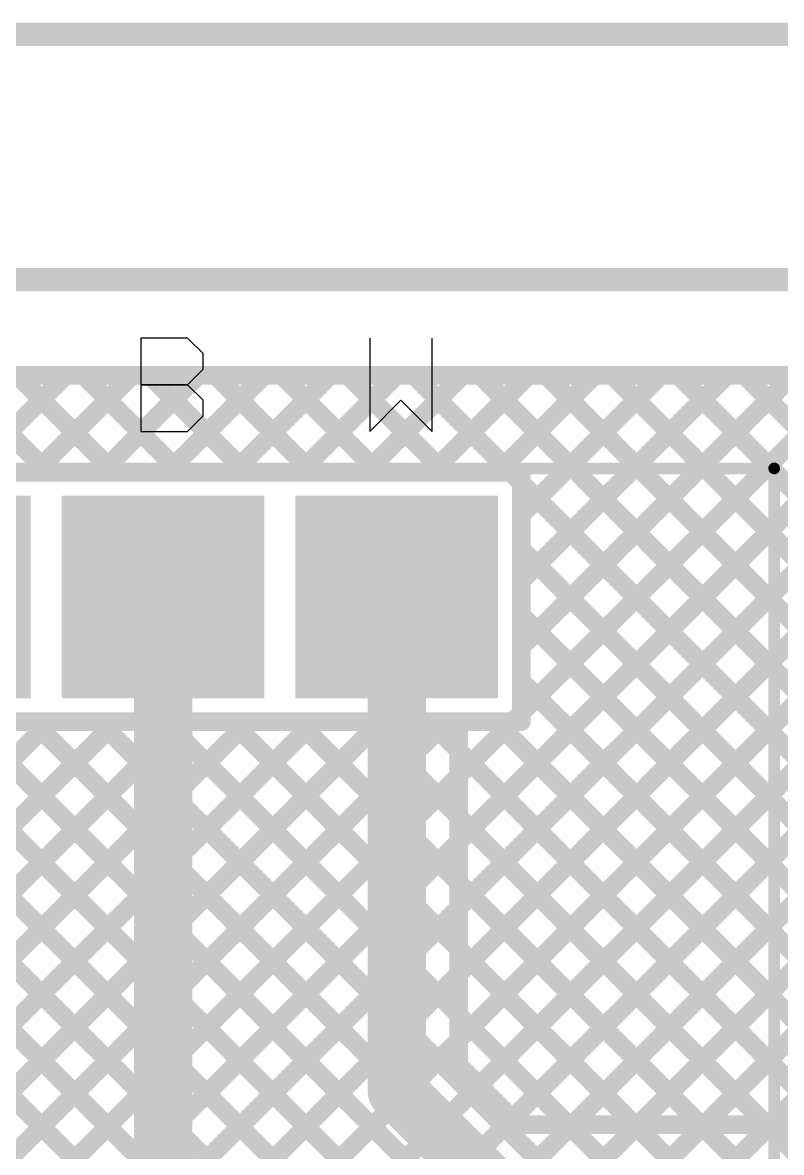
# Model space of a CAD drawing. Header units: millimetres. Extents: x 0.84 to 4.46, y 0.99 to 2.92.
# Drawn here: x 3.6971 to 4.0218, y 2.4214 to 2.905 of the extents above; entities that cross this region are included whole.
import ezdxf

# ---------------------------------------------------------------- set-up
doc = ezdxf.new("R2010")
doc.units = ezdxf.units.MM
doc.header["$MEASUREMENT"] = 0
for name, color, linetype in [('BottomLayer', 5, 'Continuous'), ('BottomSolder', 6, 'Continuous'), ('Mechanical1', 6, 'Continuous'), ('Mechanical2', 216, 'Continuous'), ('MultiLayer', 9, 'Continuous'), ('PadHoleLayer', 156, 'Continuous'), ('TopLayer', 1, 'Continuous'), ('TopOverlay', 2, 'Continuous'), ('TopSolder', 216, 'Continuous')]:
    doc.layers.add(name, color=color, linetype=linetype)

# ---------------------------------------------------------------- blocks, each defined once
blk = doc.blocks.new('ESP8285_1')
at = {"layer": 'BottomLayer'}
for points in [[(-0.03937, -0.03937), (0.03937, -0.03937), (-0.03937, 0.03937), (0.03937, 0.03937)], [(0.06063, -0.03937), (0.13937, -0.03937), (0.06063, 0.03937), (0.13937, 0.03937)]]:
    blk.add_solid(points, dxfattribs=at)
at = {"layer": 'BottomSolder'}
for points in [[(-0.04337, -0.04337), (0.04337, -0.04337), (-0.04337, 0.04337), (0.04337, 0.04337)], [(0.05663, -0.04337), (0.14337, -0.04337), (0.05663, 0.04337), (0.14337, 0.04337)], [(0.15663, -0.04337), (0.24337, -0.04337), (0.15663, 0.04337), (0.24337, 0.04337)]]:
    blk.add_solid(points, dxfattribs=at)
at = {"layer": 'MultiLayer'}
for points in [[(-0.03937, -0.03937), (0.03937, -0.03937), (-0.03937, 0.03937), (0.03937, 0.03937)], [(0.06063, -0.03937), (0.13937, -0.03937), (0.06063, 0.03937), (0.13937, 0.03937)]]:
    blk.add_solid(points, dxfattribs=at)
at = {"layer": 'PadHoleLayer', "const_width": 0.01969}
for points in [[(-0.00984, 0, 1), (0.00984, 0, 1)], [(0.09016, 0, 1), (0.10984, 0, 1)]]:
    blk.add_lwpolyline(points, format="xyb", close=True, dxfattribs=at)
at = {"layer": 'TopLayer'}
for points in [[(-0.03937, -0.03937), (0.03937, -0.03937), (-0.03937, 0.03937), (0.03937, 0.03937)], [(0.06063, -0.03937), (0.13937, -0.03937), (0.06063, 0.03937), (0.13937, 0.03937)]]:
    blk.add_solid(points, dxfattribs=at)
at = {"layer": 'TopOverlay', "const_width": 0.005}
for points in [[(-0.16154, 1.61823), (-0.16154, -0.055)], [(0.567, -0.055), (-0.16154, -0.055)]]:
    blk.add_lwpolyline(points, dxfattribs=at)
at = {"layer": 'TopOverlay', "const_width": 0.0025}
blk.add_lwpolyline([(-0.16279, -0.055, 1), (-0.16029, -0.055, 1)], format="xyb", close=True, dxfattribs=at)
blk.add_lwpolyline([(-0.16279, -0.055, 1), (-0.16029, -0.055, 1)], format="xyb", close=True, dxfattribs=at)
at = {"layer": 'TopSolder'}
for points in [[(-0.04337, -0.04337), (0.04337, -0.04337), (-0.04337, 0.04337), (0.04337, 0.04337)], [(0.05663, -0.04337), (0.14337, -0.04337), (0.05663, 0.04337), (0.14337, 0.04337)], [(0.15663, -0.04337), (0.24337, -0.04337), (0.15663, 0.04337), (0.24337, 0.04337)]]:
    blk.add_solid(points, dxfattribs=at)

msp = doc.modelspace()

# ---------------------------------------------------------------- linework, layer by layer
at = {"layer": 'BottomLayer', "const_width": 0.008}
for points in [[(3.25884, 2.754), (4.3141, 2.754)], [(3.31986, 1.9905), (4.08336, 2.754)], [(3.34815, 1.9905), (4.11165, 2.754)], [(3.37643, 1.9905), (4.13993, 2.754)], [(3.40471, 1.9905), (4.16822, 2.754)], [(3.433, 1.9905), (4.1965, 2.754)], [(3.46128, 1.9905), (4.22478, 2.754)], [(3.48957, 1.9905), (4.25307, 2.754)], [(3.51785, 1.9905), (4.28135, 2.754)], [(3.54614, 1.9905), (4.30964, 2.754)], [(3.66653, 2.754), (3.70799, 2.71254)], [(3.67421, 2.71254), (3.71567, 2.754)], [(3.69481, 2.754), (3.73627, 2.71254)], [(3.70249, 2.71254), (3.74395, 2.754)], [(3.7231, 2.754), (3.76456, 2.71254)], [(3.73078, 2.71254), (3.77223, 2.754)], [(3.75138, 2.754), (3.79284, 2.71254)], [(3.75906, 2.71254), (3.80052, 2.754)], [(3.77967, 2.754), (3.82112, 2.71254)], [(3.78735, 2.71254), (3.8288, 2.754)], [(3.80795, 2.754), (3.84941, 2.71254)], [(3.81563, 2.71254), (3.85709, 2.754)], [(3.83624, 2.754), (3.87769, 2.71254)], [(3.84392, 2.71254), (3.88537, 2.754)], [(3.86452, 2.754), (3.90598, 2.71254)], [(3.8722, 2.71254), (3.91366, 2.754)], [(3.89281, 2.754), (4.412, 2.23481)], [(3.90048, 2.71254), (3.94194, 2.754)], [(3.91058, 2.66607), (3.99851, 2.754)], [(3.91058, 2.69436), (3.97022, 2.754)], [(3.91058, 2.60951), (4.05508, 2.754)], [(3.91058, 2.63779), (4.02679, 2.754)], [(3.92109, 2.754), (4.412, 2.26309)], [(3.94937, 2.754), (4.412, 2.29137)], [(3.97766, 2.754), (4.412, 2.31966)], [(4.00594, 2.754), (4.412, 2.34794)], [(3.57442, 1.9905), (4.3075, 2.72358)], [(3.61058, 2.71254), (3.70384, 2.71254)], [(3.70384, 2.71254), (3.71058, 2.71254)], [(3.70384, 2.71254), (3.71058, 2.71254)], [(3.71058, 2.71254), (3.80384, 2.71254)], [(3.80384, 2.71254), (3.81058, 2.71254)], [(3.80384, 2.71254), (3.81058, 2.71254)], [(3.81058, 2.71254), (3.91058, 2.71254)], [(3.90598, 2.71254), (3.91058, 2.70794)], [(3.91058, 2.6058), (3.91058, 2.71254)], [(3.91058, 2.70794), (4.412, 2.20652)], [(3.91058, 2.67965), (4.412, 2.17824)], [(3.91058, 2.65137), (4.412, 2.14995)], [(3.91058, 2.62308), (4.412, 2.12167)], [(3.90688, 2.6058), (3.91058, 2.60951)], [(3.09359, 1.9905), (3.70889, 2.6058)], [(3.12187, 1.9905), (3.73717, 2.6058)], [(3.15016, 1.9905), (3.76546, 2.6058)], [(3.17844, 1.9905), (3.79374, 2.6058)], [(3.20672, 1.9905), (3.82203, 2.6058)], [(3.23501, 1.9905), (3.85031, 2.6058)], [(3.26329, 1.9905), (3.8786, 2.6058)], [(3.29158, 1.9905), (3.90688, 2.6058)], [(3.53188, 2.6058), (3.97916, 2.15853)], [(3.56017, 2.6058), (3.98003, 2.18594)], [(3.58845, 2.6058), (3.991, 2.20325)], [(3.61058, 2.6058), (3.70384, 2.6058)], [(3.61674, 2.6058), (4.00853, 2.21401)], [(3.64502, 2.6058), (4.03654, 2.21429)], [(3.67331, 2.6058), (4.412, 1.86711)], [(3.70159, 2.6058), (4.412, 1.89539)], [(3.70384, 2.6058), (3.71058, 2.6058)], [(3.70384, 2.6058), (3.71058, 2.6058)], [(3.71058, 2.6058), (3.80384, 2.6058)], [(3.72987, 2.6058), (4.412, 1.92368)], [(3.75816, 2.6058), (4.412, 1.95196)], [(3.78644, 2.6058), (4.412, 1.98025)], [(3.80384, 2.6058), (3.81058, 2.6058)], [(3.80384, 2.6058), (3.81058, 2.6058)], [(3.81058, 2.6058), (3.91058, 2.6058)], [(3.81473, 2.6058), (4.412, 2.00853)], [(3.84301, 2.6058), (4.412, 2.03681)], [(3.8713, 2.6058), (4.412, 2.0651)], [(3.89958, 2.6058), (4.412, 2.09338)]]:
    msp.add_lwpolyline(points, dxfattribs=at)
at = {"layer": 'BottomLayer', "const_width": 0.004}
for points in [[(3.69281, 2.754, 1), (3.69681, 2.754, 1)], [(3.71367, 2.754, 1), (3.71767, 2.754, 1)], [(3.7211, 2.754, 1), (3.7251, 2.754, 1)], [(3.74195, 2.754, 1), (3.74595, 2.754, 1)], [(3.74938, 2.754, 1), (3.75338, 2.754, 1)], [(3.77023, 2.754, 1), (3.77423, 2.754, 1)], [(3.77767, 2.754, 1), (3.78167, 2.754, 1)], [(3.79852, 2.754, 1), (3.80252, 2.754, 1)], [(3.80595, 2.754, 1), (3.80995, 2.754, 1)], [(3.8268, 2.754, 1), (3.8308, 2.754, 1)], [(3.83424, 2.754, 1), (3.83824, 2.754, 1)], [(3.85509, 2.754, 1), (3.85909, 2.754, 1)], [(3.86252, 2.754, 1), (3.86652, 2.754, 1)], [(3.88337, 2.754, 1), (3.88737, 2.754, 1)], [(3.8908, 2.754, 1), (3.8948, 2.754, 1)], [(3.91166, 2.754, 1), (3.91566, 2.754, 1)], [(3.91909, 2.754, 1), (3.92309, 2.754, 1)], [(3.93994, 2.754, 1), (3.94394, 2.754, 1)], [(3.94737, 2.754, 1), (3.95137, 2.754, 1)], [(3.96822, 2.754, 1), (3.97222, 2.754, 1)], [(3.97566, 2.754, 1), (3.97966, 2.754, 1)], [(3.99651, 2.754, 1), (4.00051, 2.754, 1)], [(4.00394, 2.754, 1), (4.00794, 2.754, 1)], [(3.70049, 2.71254, 1), (3.70449, 2.71254, 1)], [(3.70184, 2.71254, 1), (3.70584, 2.71254, 1)], [(3.70184, 2.71254, 1), (3.70584, 2.71254, 1)], [(3.70184, 2.71254, 1), (3.70584, 2.71254, 1)], [(3.70599, 2.71254, 1), (3.70999, 2.71254, 1)], [(3.70858, 2.71254, 1), (3.71258, 2.71254, 1)], [(3.70858, 2.71254, 1), (3.71258, 2.71254, 1)], [(3.70858, 2.71254, 1), (3.71258, 2.71254, 1)], [(3.72878, 2.71254, 1), (3.73278, 2.71254, 1)], [(3.73427, 2.71254, 1), (3.73827, 2.71254, 1)], [(3.75706, 2.71254, 1), (3.76106, 2.71254, 1)], [(3.76256, 2.71254, 1), (3.76656, 2.71254, 1)], [(3.78535, 2.71254, 1), (3.78935, 2.71254, 1)], [(3.79084, 2.71254, 1), (3.79484, 2.71254, 1)], [(3.80184, 2.71254, 1), (3.80584, 2.71254, 1)], [(3.80184, 2.71254, 1), (3.80584, 2.71254, 1)], [(3.80184, 2.71254, 1), (3.80584, 2.71254, 1)], [(3.80858, 2.71254, 1), (3.81258, 2.71254, 1)], [(3.80858, 2.71254, 1), (3.81258, 2.71254, 1)], [(3.80858, 2.71254, 1), (3.81258, 2.71254, 1)], [(3.81363, 2.71254, 1), (3.81763, 2.71254, 1)], [(3.81912, 2.71254, 1), (3.82312, 2.71254, 1)], [(3.84192, 2.71254, 1), (3.84592, 2.71254, 1)], [(3.84741, 2.71254, 1), (3.85141, 2.71254, 1)], [(3.8702, 2.71254, 1), (3.8742, 2.71254, 1)], [(3.87569, 2.71254, 1), (3.87969, 2.71254, 1)], [(3.89848, 2.71254, 1), (3.90248, 2.71254, 1)], [(3.90398, 2.71254, 1), (3.90798, 2.71254, 1)], [(3.90398, 2.71254, 1), (3.90798, 2.71254, 1)], [(3.90858, 2.71254, 1), (3.91258, 2.71254, 1)], [(3.90858, 2.71254, 1), (3.91258, 2.71254, 1)], [(3.90858, 2.70794, 1), (3.91258, 2.70794, 1)], [(3.90858, 2.70794, 1), (3.91258, 2.70794, 1)], [(3.90858, 2.69436, 1), (3.91258, 2.69436, 1)], [(3.90858, 2.67965, 1), (3.91258, 2.67965, 1)], [(3.90858, 2.66607, 1), (3.91258, 2.66607, 1)], [(3.90858, 2.65137, 1), (3.91258, 2.65137, 1)], [(3.90858, 2.63779, 1), (3.91258, 2.63779, 1)], [(3.90858, 2.62308, 1), (3.91258, 2.62308, 1)], [(3.90858, 2.60951, 1), (3.91258, 2.60951, 1)], [(3.90858, 2.60951, 1), (3.91258, 2.60951, 1)], [(3.69959, 2.6058, 1), (3.70359, 2.6058, 1)], [(3.70184, 2.6058, 1), (3.70584, 2.6058, 1)], [(3.70184, 2.6058, 1), (3.70584, 2.6058, 1)], [(3.70184, 2.6058, 1), (3.70584, 2.6058, 1)], [(3.70689, 2.6058, 1), (3.71089, 2.6058, 1)], [(3.70858, 2.6058, 1), (3.71258, 2.6058, 1)], [(3.70858, 2.6058, 1), (3.71258, 2.6058, 1)], [(3.70858, 2.6058, 1), (3.71258, 2.6058, 1)], [(3.72787, 2.6058, 1), (3.73187, 2.6058, 1)], [(3.73517, 2.6058, 1), (3.73917, 2.6058, 1)], [(3.75616, 2.6058, 1), (3.76016, 2.6058, 1)], [(3.76346, 2.6058, 1), (3.76746, 2.6058, 1)], [(3.78444, 2.6058, 1), (3.78844, 2.6058, 1)], [(3.79174, 2.6058, 1), (3.79574, 2.6058, 1)], [(3.80184, 2.6058, 1), (3.80584, 2.6058, 1)], [(3.80184, 2.6058, 1), (3.80584, 2.6058, 1)], [(3.80184, 2.6058, 1), (3.80584, 2.6058, 1)], [(3.80858, 2.6058, 1), (3.81258, 2.6058, 1)], [(3.80858, 2.6058, 1), (3.81258, 2.6058, 1)], [(3.80858, 2.6058, 1), (3.81258, 2.6058, 1)], [(3.81273, 2.6058, 1), (3.81673, 2.6058, 1)], [(3.82003, 2.6058, 1), (3.82403, 2.6058, 1)], [(3.84101, 2.6058, 1), (3.84501, 2.6058, 1)], [(3.84831, 2.6058, 1), (3.85231, 2.6058, 1)], [(3.8693, 2.6058, 1), (3.8733, 2.6058, 1)], [(3.8766, 2.6058, 1), (3.8806, 2.6058, 1)], [(3.89758, 2.6058, 1), (3.90158, 2.6058, 1)], [(3.90488, 2.6058, 1), (3.90888, 2.6058, 1)], [(3.90488, 2.6058, 1), (3.90888, 2.6058, 1)], [(3.90858, 2.6058, 1), (3.91258, 2.6058, 1)], [(3.90858, 2.6058, 1), (3.91258, 2.6058, 1)]]:
    msp.add_lwpolyline(points, format="xyb", close=True, dxfattribs=at)
at = {"layer": 'Mechanical1', "const_width": 0.01}
msp.add_lwpolyline([(2.99491, 2.9), (4.45, 2.9)], dxfattribs=at)
at = {"layer": 'Mechanical2', "const_width": 0.01}
msp.add_lwpolyline([(1, 2.795), (4.45, 2.795)], dxfattribs=at)
at = {"layer": 'TopLayer'}
for points, const_width in [([(3.25884, 2.754), (4.3141, 2.754)], 0.008), ([(3.66653, 2.754), (3.70799, 2.71254)], 0.008), ([(3.67421, 2.71254), (3.71567, 2.754)], 0.008), ([(3.69481, 2.754), (3.73627, 2.71254)], 0.008), ([(3.70249, 2.71254), (3.74395, 2.754)], 0.008), ([(3.7231, 2.754), (3.76456, 2.71254)], 0.008), ([(3.73078, 2.71254), (3.77223, 2.754)], 0.008), ([(3.75138, 2.754), (3.79284, 2.71254)], 0.008), ([(3.75906, 2.71254), (3.80052, 2.754)], 0.008), ([(3.77967, 2.754), (3.82112, 2.71254)], 0.008), ([(3.78735, 2.71254), (3.8288, 2.754)], 0.008), ([(3.80795, 2.754), (3.84941, 2.71254)], 0.008), ([(3.81563, 2.71254), (3.85709, 2.754)], 0.008), ([(3.83624, 2.754), (3.87769, 2.71254)], 0.008), ([(3.84392, 2.71254), (3.88537, 2.754)], 0.008), ([(3.86452, 2.754), (3.90598, 2.71254)], 0.008), ([(3.8722, 2.71254), (3.91366, 2.754)], 0.008), ([(3.88371, 2.52607), (4.11165, 2.754)], 0.008), ([(3.88371, 2.55435), (4.08336, 2.754)], 0.008), ([(3.88371, 2.49778), (4.13993, 2.754)], 0.008), ([(3.88371, 2.4695), (4.16822, 2.754)], 0.008), ([(3.89249, 2.44999), (4.1965, 2.754)], 0.008), ([(3.89281, 2.754), (4.12606, 2.52074)], 0.008), ([(3.90048, 2.71254), (3.94194, 2.754)], 0.008), ([(3.90663, 2.43585), (4.22478, 2.754)], 0.008), ([(3.91058, 2.63779), (4.02679, 2.754)], 0.008), ([(3.91058, 2.60951), (4.05508, 2.754)], 0.008), ([(3.91058, 2.66607), (3.99851, 2.754)], 0.008), ([(3.91058, 2.69436), (3.97022, 2.754)], 0.008), ([(3.92109, 2.754), (4.15054, 2.52455)], 0.008), ([(3.93238, 2.43331), (4.25307, 2.754)], 0.008), ([(3.94937, 2.754), (4.17882, 2.52455)], 0.008), ([(3.96066, 2.43331), (4.28135, 2.754)], 0.008), ([(3.97766, 2.754), (4.20711, 2.52455)], 0.008), ([(4.00594, 2.754), (4.23539, 2.52455)], 0.008), ([(3.61058, 2.71254), (3.70384, 2.71254)], 0.008), ([(3.70384, 2.71254), (3.71058, 2.71254)], 0.008), ([(3.70384, 2.71254), (3.71058, 2.71254)], 0.008), ([(3.71058, 2.71254), (3.80384, 2.71254)], 0.008), ([(3.80384, 2.71254), (3.81058, 2.71254)], 0.008), ([(3.80384, 2.71254), (3.81058, 2.71254)], 0.008), ([(3.81058, 2.71254), (3.91058, 2.71254)], 0.008), ([(3.90598, 2.71254), (3.91058, 2.70794)], 0.008), ([(3.91058, 2.6058), (3.91058, 2.71254)], 0.008), ([(3.91058, 2.70794), (4.09928, 2.51924)], 0.008), ([(3.91058, 2.67965), (4.071, 2.51924)], 0.008), ([(3.75721, 2.40779), (3.75721, 2.65917)], 0.025), ([(3.85721, 2.44779), (3.85721, 2.65917)], 0.025), ([(3.91058, 2.65137), (4.05998, 2.50198)], 0.008), ([(3.91058, 2.62308), (4.05998, 2.47369)], 0.008), ([(3.90688, 2.6058), (3.91058, 2.60951)], 0.008), ([(3.88371, 2.6058), (3.91058, 2.6058)], 0.008), ([(3.88371, 2.58263), (3.90688, 2.6058)], 0.008), ([(3.88371, 2.45876), (3.88371, 2.6058)], 0.008), ([(3.89958, 2.6058), (4.06489, 2.4405)], 0.008), ([(3.88371, 2.59339), (4.04379, 2.43331)], 0.008), ([(3.88371, 2.5651), (4.0155, 2.43331)], 0.008), ([(3.88371, 2.53682), (3.98722, 2.43331)], 0.008), ([(3.88371, 2.50853), (3.95894, 2.43331)], 0.008), ([(3.98895, 2.43331), (4.05998, 2.50434)], 0.008), ([(3.88371, 2.48025), (3.93065, 2.43331)], 0.008), ([(4.01723, 2.43331), (4.05998, 2.47606)], 0.008), ([(3.88371, 2.45876), (3.90917, 2.43331)], 0.008), ([(3.85721, 2.44779), (3.89819, 2.40681)], 0.025), ([(3.90917, 2.43331), (4.05998, 2.43331)], 0.008)]:
    msp.add_lwpolyline(points, dxfattribs=dict(at, const_width=const_width))
for points, const_width in [([(3.69281, 2.754, 1), (3.69681, 2.754, 1)], 0.004), ([(3.71367, 2.754, 1), (3.71767, 2.754, 1)], 0.004), ([(3.7211, 2.754, 1), (3.7251, 2.754, 1)], 0.004), ([(3.74195, 2.754, 1), (3.74595, 2.754, 1)], 0.004), ([(3.74938, 2.754, 1), (3.75338, 2.754, 1)], 0.004), ([(3.77023, 2.754, 1), (3.77423, 2.754, 1)], 0.004), ([(3.77767, 2.754, 1), (3.78167, 2.754, 1)], 0.004), ([(3.79852, 2.754, 1), (3.80252, 2.754, 1)], 0.004), ([(3.80595, 2.754, 1), (3.80995, 2.754, 1)], 0.004), ([(3.8268, 2.754, 1), (3.8308, 2.754, 1)], 0.004), ([(3.83424, 2.754, 1), (3.83824, 2.754, 1)], 0.004), ([(3.85509, 2.754, 1), (3.85909, 2.754, 1)], 0.004), ([(3.86252, 2.754, 1), (3.86652, 2.754, 1)], 0.004), ([(3.88337, 2.754, 1), (3.88737, 2.754, 1)], 0.004), ([(3.8908, 2.754, 1), (3.8948, 2.754, 1)], 0.004), ([(3.91166, 2.754, 1), (3.91566, 2.754, 1)], 0.004), ([(3.91909, 2.754, 1), (3.92309, 2.754, 1)], 0.004), ([(3.93994, 2.754, 1), (3.94394, 2.754, 1)], 0.004), ([(3.94737, 2.754, 1), (3.95137, 2.754, 1)], 0.004), ([(3.96822, 2.754, 1), (3.97222, 2.754, 1)], 0.004), ([(3.97566, 2.754, 1), (3.97966, 2.754, 1)], 0.004), ([(3.99651, 2.754, 1), (4.00051, 2.754, 1)], 0.004), ([(4.00394, 2.754, 1), (4.00794, 2.754, 1)], 0.004), ([(3.70049, 2.71254, 1), (3.70449, 2.71254, 1)], 0.004), ([(3.70184, 2.71254, 1), (3.70584, 2.71254, 1)], 0.004), ([(3.70184, 2.71254, 1), (3.70584, 2.71254, 1)], 0.004), ([(3.70184, 2.71254, 1), (3.70584, 2.71254, 1)], 0.004), ([(3.70599, 2.71254, 1), (3.70999, 2.71254, 1)], 0.004), ([(3.70858, 2.71254, 1), (3.71258, 2.71254, 1)], 0.004), ([(3.70858, 2.71254, 1), (3.71258, 2.71254, 1)], 0.004), ([(3.70858, 2.71254, 1), (3.71258, 2.71254, 1)], 0.004), ([(3.72878, 2.71254, 1), (3.73278, 2.71254, 1)], 0.004), ([(3.73427, 2.71254, 1), (3.73827, 2.71254, 1)], 0.004), ([(3.75706, 2.71254, 1), (3.76106, 2.71254, 1)], 0.004), ([(3.76256, 2.71254, 1), (3.76656, 2.71254, 1)], 0.004), ([(3.78535, 2.71254, 1), (3.78935, 2.71254, 1)], 0.004), ([(3.79084, 2.71254, 1), (3.79484, 2.71254, 1)], 0.004), ([(3.80184, 2.71254, 1), (3.80584, 2.71254, 1)], 0.004), ([(3.80184, 2.71254, 1), (3.80584, 2.71254, 1)], 0.004), ([(3.80184, 2.71254, 1), (3.80584, 2.71254, 1)], 0.004), ([(3.80858, 2.71254, 1), (3.81258, 2.71254, 1)], 0.004), ([(3.80858, 2.71254, 1), (3.81258, 2.71254, 1)], 0.004), ([(3.80858, 2.71254, 1), (3.81258, 2.71254, 1)], 0.004), ([(3.81363, 2.71254, 1), (3.81763, 2.71254, 1)], 0.004), ([(3.81912, 2.71254, 1), (3.82312, 2.71254, 1)], 0.004), ([(3.84192, 2.71254, 1), (3.84592, 2.71254, 1)], 0.004), ([(3.84741, 2.71254, 1), (3.85141, 2.71254, 1)], 0.004), ([(3.8702, 2.71254, 1), (3.8742, 2.71254, 1)], 0.004), ([(3.87569, 2.71254, 1), (3.87969, 2.71254, 1)], 0.004), ([(3.89848, 2.71254, 1), (3.90248, 2.71254, 1)], 0.004), ([(3.90398, 2.71254, 1), (3.90798, 2.71254, 1)], 0.004), ([(3.90398, 2.71254, 1), (3.90798, 2.71254, 1)], 0.004), ([(3.90858, 2.71254, 1), (3.91258, 2.71254, 1)], 0.004), ([(3.90858, 2.71254, 1), (3.91258, 2.71254, 1)], 0.004), ([(3.90858, 2.70794, 1), (3.91258, 2.70794, 1)], 0.004), ([(3.90858, 2.70794, 1), (3.91258, 2.70794, 1)], 0.004), ([(3.90858, 2.69436, 1), (3.91258, 2.69436, 1)], 0.004), ([(3.90858, 2.67965, 1), (3.91258, 2.67965, 1)], 0.004), ([(3.75096, 2.65917, 1), (3.76346, 2.65917, 1)], 0.0125), ([(3.85096, 2.65917, 1), (3.86346, 2.65917, 1)], 0.0125), ([(3.90858, 2.66607, 1), (3.91258, 2.66607, 1)], 0.004), ([(3.90858, 2.65137, 1), (3.91258, 2.65137, 1)], 0.004), ([(3.90858, 2.63779, 1), (3.91258, 2.63779, 1)], 0.004), ([(3.90858, 2.62308, 1), (3.91258, 2.62308, 1)], 0.004), ([(3.90858, 2.60951, 1), (3.91258, 2.60951, 1)], 0.004), ([(3.90858, 2.60951, 1), (3.91258, 2.60951, 1)], 0.004), ([(3.88171, 2.6058, 1), (3.88571, 2.6058, 1)], 0.004), ([(3.88171, 2.6058, 1), (3.88571, 2.6058, 1)], 0.004), ([(3.89758, 2.6058, 1), (3.90158, 2.6058, 1)], 0.004), ([(3.90488, 2.6058, 1), (3.90888, 2.6058, 1)], 0.004), ([(3.90488, 2.6058, 1), (3.90888, 2.6058, 1)], 0.004), ([(3.90858, 2.6058, 1), (3.91258, 2.6058, 1)], 0.004), ([(3.90858, 2.6058, 1), (3.91258, 2.6058, 1)], 0.004), ([(3.88171, 2.59339, 1), (3.88571, 2.59339, 1)], 0.004), ([(3.88171, 2.58263, 1), (3.88571, 2.58263, 1)], 0.004), ([(3.88171, 2.5651, 1), (3.88571, 2.5651, 1)], 0.004), ([(3.88171, 2.55435, 1), (3.88571, 2.55435, 1)], 0.004), ([(3.88171, 2.53682, 1), (3.88571, 2.53682, 1)], 0.004), ([(3.88171, 2.52607, 1), (3.88571, 2.52607, 1)], 0.004), ([(3.88171, 2.50853, 1), (3.88571, 2.50853, 1)], 0.004), ([(3.88171, 2.49778, 1), (3.88571, 2.49778, 1)], 0.004), ([(3.88171, 2.48025, 1), (3.88571, 2.48025, 1)], 0.004), ([(3.88171, 2.4695, 1), (3.88571, 2.4695, 1)], 0.004), ([(3.88171, 2.45876, 1), (3.88571, 2.45876, 1)], 0.004), ([(3.88171, 2.45876, 1), (3.88571, 2.45876, 1)], 0.004), ([(3.85096, 2.44779, 1), (3.86346, 2.44779, 1)], 0.0125), ([(3.85096, 2.44779, 1), (3.86346, 2.44779, 1)], 0.0125), ([(3.89049, 2.44999, 1), (3.89449, 2.44999, 1)], 0.004), ([(3.90463, 2.43585, 1), (3.90863, 2.43585, 1)], 0.004), ([(3.90717, 2.43331, 1), (3.91117, 2.43331, 1)], 0.004), ([(3.90717, 2.43331, 1), (3.91117, 2.43331, 1)], 0.004), ([(3.92865, 2.43331, 1), (3.93265, 2.43331, 1)], 0.004), ([(3.93038, 2.43331, 1), (3.93438, 2.43331, 1)], 0.004), ([(3.95694, 2.43331, 1), (3.96094, 2.43331, 1)], 0.004), ([(3.95866, 2.43331, 1), (3.96266, 2.43331, 1)], 0.004), ([(3.98522, 2.43331, 1), (3.98922, 2.43331, 1)], 0.004), ([(3.98695, 2.43331, 1), (3.99095, 2.43331, 1)], 0.004), ([(4.0135, 2.43331, 1), (4.0175, 2.43331, 1)], 0.004), ([(4.01523, 2.43331, 1), (4.01923, 2.43331, 1)], 0.004)]:
    msp.add_lwpolyline(points, format="xyb", close=True, dxfattribs=dict(at, const_width=const_width))
at = {"layer": 'TopOverlay'}
for p, q in [((3.74767, 2.76999), (3.74767, 2.73)), ((3.76766, 2.76999), (3.74767, 2.76999)), ((3.77433, 2.76332), (3.76766, 2.76999)), ((3.84567, 2.76999), (3.84567, 2.73)), ((3.87233, 2.73), (3.87233, 2.76999)), ((3.77433, 2.75666), (3.77433, 2.76332)), ((3.76766, 2.74999), (3.77433, 2.75666)), ((3.76766, 2.74999), (3.74767, 2.74999)), ((3.74767, 2.74999), (3.76766, 2.74999)), ((3.77433, 2.74333), (3.76766, 2.74999)), ((3.77433, 2.73666), (3.77433, 2.74333)), ((3.84567, 2.73), (3.859, 2.74333)), ((3.859, 2.74333), (3.87233, 2.73)), ((3.76766, 2.73), (3.77433, 2.73666)), ((3.74767, 2.73), (3.76766, 2.73))]:
    msp.add_line(p, q, dxfattribs=at)

# ---------------------------------------------------------------- block references
at = {"rotation": 180}
msp.add_blockref('ESP8285_1', (3.85721, 2.65917), dxfattribs=at)

doc.saveas('drawing.dxf')
